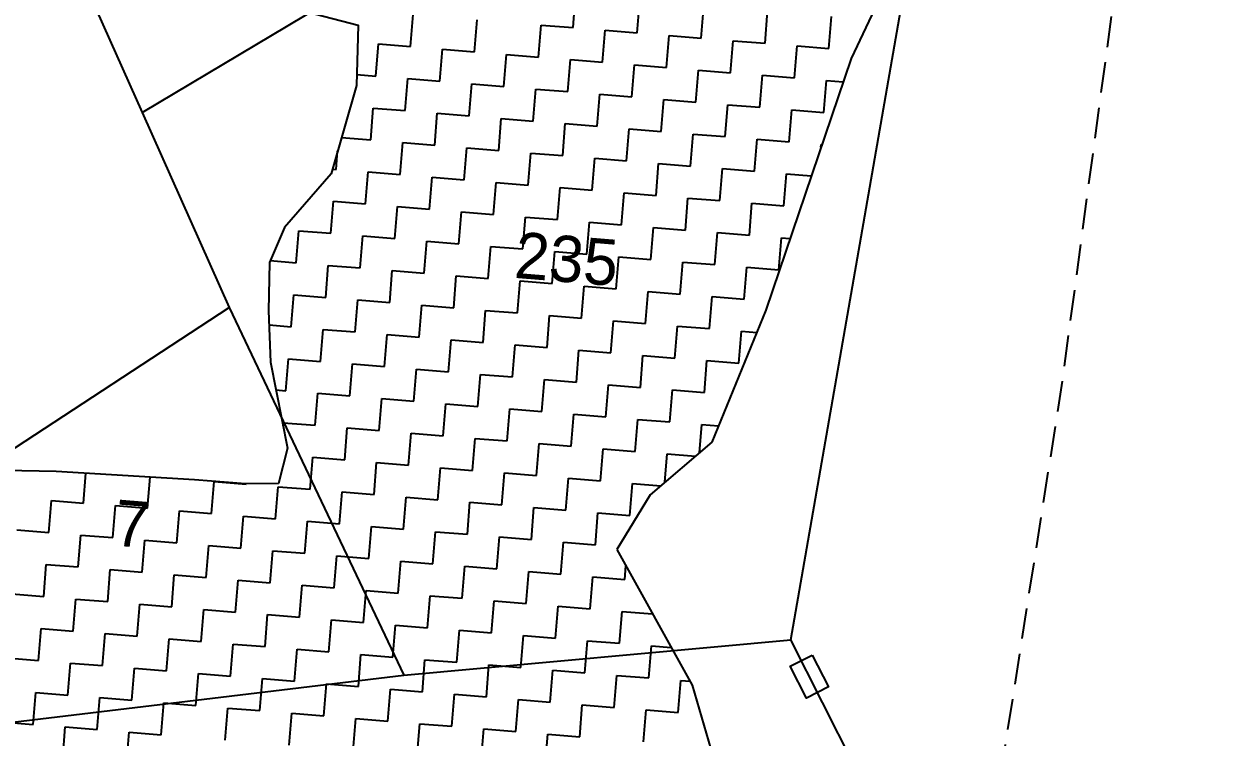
# Model space of a CAD drawing. Header units: metres. Extents: x 286589 to 288713, y 2001360 to 2004418.
# Drawn here: x 287809 to 288004.1, y 2002499.1 to 2002615.4 of the extents above; entities that cross this region are included whole.
import ezdxf
from ezdxf.enums import TextEntityAlignment as Align

# ---------------------------------------------------------------- set-up
doc = ezdxf.new("R2010")
doc.units = ezdxf.units.M
doc.header["$MEASUREMENT"] = 0
doc.linetypes.add('DASHED', pattern=[0.75, 0.5, -0.25])
for name, color, linetype in [('LINE_FOOTPATH', 1, 'DASHED'), ('POLY_HATCH', 12, 'Continuous'), ('POLY_PARCEL', 6, 'Continuous'), ('TEXT_PARCEL', 7, 'Continuous')]:
    doc.layers.add(name, color=color, linetype=linetype)
doc.styles.add('TEXT_MAP', font='')
doc.styles.get('TEXT_MAP').set_extended_font_data('Kruti Dev 050')

msp = doc.modelspace()

# ---------------------------------------------------------------- linework, layer by layer
msp.add_lwpolyline([(287937.57, 2002512.49), (287940.2, 2002507.29), (287936.6, 2002505.47), (287933.97, 2002510.67)], close=True)
at = {"layer": 'LINE_FOOTPATH', "ltscale": 10, "flags": 128}
msp.add_lwpolyline([(287978.79, 2002854.1), (287970.45, 2002769.04), (287980.82, 2002703.12), (287991, 2002651.47), (287978.23, 2002556.48), (287968.54, 2002494.69), (287965, 2002457.01), (287938.85, 2002402.82), (287912.11, 2002351.36), (287903.06, 2002315.76), (287869.98, 2002208.33), (287864.28, 2002098.75), (287848.72, 2002052.82), (287876.29, 2002022.04), (287902.22, 2001993.47), (287936.74, 2001944.37), (287946.76, 2001929.76), (287969.04, 2001878.24), (287987.01, 2001835.3), (288004.09, 2001792.92), (288002.54, 2001724.35)], dxfattribs=at)
at = {"layer": 'POLY_HATCH'}
for p, q in [((287960.91, 2002645.95), (287943.89, 2002609.82)), ((287943.89, 2002609.82), (287929.98, 2002568.75)), ((287929.98, 2002568.75), (287921.19, 2002547.2)), ((287921.19, 2002547.2), (287911.1, 2002538.64)), ((287911.1, 2002538.64), (287905.68, 2002529.7)), ((287905.68, 2002529.7), (287917.96, 2002507.6)), ((287917.96, 2002507.6), (287927.14, 2002476.37))]:
    msp.add_line(p, q, dxfattribs=at)
at = {"layer": 'POLY_HATCH', "linetype": 'Continuous'}
for p, q in [((287898.55, 2002614.83), (287898.97, 2002620.04)), ((287908.98, 2002613.98), (287909.41, 2002619.19)), ((287919.42, 2002613.13), (287919.85, 2002618.34)), ((287929.86, 2002612.27), (287930.28, 2002617.49)), ((287872.03, 2002611.74), (287872.46, 2002616.95)), ((287882.47, 2002610.88), (287882.89, 2002616.1)), ((287892.91, 2002610.03), (287893.33, 2002615.25)), ((287893.33, 2002615.25), (287898.55, 2002614.83)), ((287940.29, 2002611.42), (287940.72, 2002616.64)), ((287903.34, 2002609.18), (287903.77, 2002614.4)), ((287903.77, 2002614.4), (287908.98, 2002613.98)), ((287913.78, 2002608.33), (287914.2, 2002613.55)), ((287914.2, 2002613.55), (287919.42, 2002613.13)), ((287866.39, 2002606.94), (287866.81, 2002612.16)), ((287866.81, 2002612.16), (287872.03, 2002611.74)), ((287876.83, 2002606.09), (287877.25, 2002611.31)), ((287877.25, 2002611.31), (287882.47, 2002610.88)), ((287924.21, 2002607.48), (287924.64, 2002612.7)), ((287924.64, 2002612.7), (287929.86, 2002612.27)), ((287934.65, 2002606.63), (287935.08, 2002611.85)), ((287935.08, 2002611.85), (287940.29, 2002611.42)), ((287887.26, 2002605.24), (287887.69, 2002610.46)), ((287887.69, 2002610.46), (287892.91, 2002610.03)), ((287897.7, 2002604.39), (287898.12, 2002609.61)), ((287898.12, 2002609.61), (287903.34, 2002609.18)), ((287908.13, 2002603.54), (287908.56, 2002608.76)), ((287908.56, 2002608.76), (287913.78, 2002608.33)), ((287918.57, 2002602.69), (287919, 2002607.91)), ((287919, 2002607.91), (287924.21, 2002607.48)), ((287863.25, 2002607.2), (287866.39, 2002606.94)), ((287871.18, 2002601.3), (287871.61, 2002606.52)), ((287871.61, 2002606.52), (287876.83, 2002606.09)), ((287881.62, 2002600.45), (287882.04, 2002605.67)), ((287882.04, 2002605.67), (287887.26, 2002605.24)), ((287929.01, 2002601.84), (287929.43, 2002607.06)), ((287929.43, 2002607.06), (287934.65, 2002606.63)), ((287939.44, 2002600.99), (287939.87, 2002606.21)), ((287939.87, 2002606.21), (287942.59, 2002605.98)), ((287892.05, 2002599.6), (287892.48, 2002604.82)), ((287892.48, 2002604.82), (287897.7, 2002604.39)), ((287902.49, 2002598.75), (287902.92, 2002603.97)), ((287902.92, 2002603.97), (287908.13, 2002603.54)), ((287865.54, 2002596.51), (287865.96, 2002601.72)), ((287865.96, 2002601.72), (287871.18, 2002601.3)), ((287912.93, 2002597.9), (287913.35, 2002603.11)), ((287913.35, 2002603.11), (287918.57, 2002602.69)), ((287923.36, 2002597.05), (287923.79, 2002602.26)), ((287923.79, 2002602.26), (287929.01, 2002601.84)), ((287875.97, 2002595.66), (287876.4, 2002600.87)), ((287876.4, 2002600.87), (287881.62, 2002600.45)), ((287886.41, 2002594.8), (287886.84, 2002600.02)), ((287886.84, 2002600.02), (287892.05, 2002599.6)), ((287933.8, 2002596.19), (287934.22, 2002601.41)), ((287934.22, 2002601.41), (287939.44, 2002600.99)), ((287896.85, 2002593.95), (287897.27, 2002599.17)), ((287897.27, 2002599.17), (287902.49, 2002598.75)), ((287907.28, 2002593.1), (287907.71, 2002598.32)), ((287907.71, 2002598.32), (287912.93, 2002597.9)), ((287860.76, 2002596.9), (287865.54, 2002596.51)), ((287870.33, 2002590.86), (287870.76, 2002596.08)), ((287870.76, 2002596.08), (287875.97, 2002595.66)), ((287917.72, 2002592.25), (287918.15, 2002597.47)), ((287918.15, 2002597.47), (287923.36, 2002597.05)), ((287928.16, 2002591.4), (287928.58, 2002596.62)), ((287928.58, 2002596.62), (287933.8, 2002596.19)), ((287938.98, 2002595.34), (287939.02, 2002595.77)), ((287939.02, 2002595.77), (287939.13, 2002595.76)), ((287859.9, 2002591.71), (287860.14, 2002594.74)), ((287880.77, 2002590.01), (287881.19, 2002595.23)), ((287881.19, 2002595.23), (287886.41, 2002594.8)), ((287891.2, 2002589.16), (287891.63, 2002594.38)), ((287891.63, 2002594.38), (287896.85, 2002593.95)), ((287859.29, 2002591.76), (287859.9, 2002591.71)), ((287901.64, 2002588.31), (287902.07, 2002593.53)), ((287902.07, 2002593.53), (287907.28, 2002593.1)), ((287912.08, 2002587.46), (287912.5, 2002592.68)), ((287912.5, 2002592.68), (287917.72, 2002592.25)), ((287922.51, 2002586.61), (287922.94, 2002591.83)), ((287922.94, 2002591.83), (287928.16, 2002591.4)), ((287864.69, 2002586.07), (287865.11, 2002591.29)), ((287865.11, 2002591.29), (287870.33, 2002590.86)), ((287875.12, 2002585.22), (287875.55, 2002590.44)), ((287875.55, 2002590.44), (287880.77, 2002590.01)), ((287932.95, 2002585.76), (287933.37, 2002590.98)), ((287933.37, 2002590.98), (287937.39, 2002590.65)), ((287885.56, 2002584.37), (287885.99, 2002589.59)), ((287885.99, 2002589.59), (287891.2, 2002589.16)), ((287896, 2002583.52), (287896.42, 2002588.74)), ((287896.42, 2002588.74), (287901.64, 2002588.31)), ((287906.43, 2002582.67), (287906.86, 2002587.89)), ((287906.86, 2002587.89), (287912.08, 2002587.46)), ((287859.04, 2002581.28), (287859.47, 2002586.5)), ((287859.47, 2002586.5), (287864.69, 2002586.07)), ((287916.87, 2002581.82), (287917.29, 2002587.03)), ((287917.29, 2002587.03), (287922.51, 2002586.61)), ((287927.31, 2002580.97), (287927.73, 2002586.18)), ((287927.73, 2002586.18), (287932.95, 2002585.76)), ((287869.48, 2002580.43), (287869.91, 2002585.64)), ((287869.91, 2002585.64), (287875.12, 2002585.22)), ((287879.92, 2002579.58), (287880.34, 2002584.79)), ((287880.34, 2002584.79), (287885.56, 2002584.37)), ((287890.35, 2002578.73), (287890.78, 2002583.94)), ((287890.78, 2002583.94), (287896, 2002583.52)), ((287900.79, 2002577.87), (287901.21, 2002583.09)), ((287901.21, 2002583.09), (287906.43, 2002582.67)), ((287911.23, 2002577.02), (287911.65, 2002582.24)), ((287911.65, 2002582.24), (287916.87, 2002581.82)), ((287853.4, 2002576.48), (287853.83, 2002581.7)), ((287853.83, 2002581.7), (287859.04, 2002581.28)), ((287863.84, 2002575.63), (287864.26, 2002580.85)), ((287864.26, 2002580.85), (287869.48, 2002580.43)), ((287874.27, 2002574.78), (287874.7, 2002580)), ((287874.7, 2002580), (287879.92, 2002579.58)), ((287921.66, 2002576.17), (287922.09, 2002581.39)), ((287922.09, 2002581.39), (287927.31, 2002580.97)), ((287932.1, 2002575.32), (287932.52, 2002580.54)), ((287932.52, 2002580.54), (287933.93, 2002580.43)), ((287884.71, 2002573.93), (287885.14, 2002579.15)), ((287885.14, 2002579.15), (287890.35, 2002578.73)), ((287895.15, 2002573.08), (287895.57, 2002578.3)), ((287895.57, 2002578.3), (287900.79, 2002577.87)), ((287849.15, 2002576.83), (287853.4, 2002576.48)), ((287858.19, 2002570.84), (287858.62, 2002576.06)), ((287858.62, 2002576.06), (287863.84, 2002575.63)), ((287905.58, 2002572.23), (287906.01, 2002577.45)), ((287906.01, 2002577.45), (287911.23, 2002577.02)), ((287916.02, 2002571.38), (287916.44, 2002576.6)), ((287916.44, 2002576.6), (287921.66, 2002576.17)), ((287868.63, 2002569.99), (287869.06, 2002575.21)), ((287869.06, 2002575.21), (287874.27, 2002574.78)), ((287879.07, 2002569.14), (287879.49, 2002574.36)), ((287879.49, 2002574.36), (287884.71, 2002573.93)), ((287926.45, 2002570.53), (287926.88, 2002575.75)), ((287926.88, 2002575.75), (287932.1, 2002575.32)), ((287889.5, 2002568.29), (287889.93, 2002573.51)), ((287889.93, 2002573.51), (287895.15, 2002573.08)), ((287899.94, 2002567.44), (287900.36, 2002572.66)), ((287900.36, 2002572.66), (287905.58, 2002572.23)), ((287852.55, 2002566.05), (287852.98, 2002571.27)), ((287852.98, 2002571.27), (287858.19, 2002570.84)), ((287862.99, 2002565.2), (287863.41, 2002570.42)), ((287863.41, 2002570.42), (287868.63, 2002569.99)), ((287910.37, 2002566.59), (287910.8, 2002571.81)), ((287910.8, 2002571.81), (287916.02, 2002571.38)), ((287920.81, 2002565.74), (287921.24, 2002570.96)), ((287921.24, 2002570.96), (287926.45, 2002570.53)), ((287873.42, 2002564.35), (287873.85, 2002569.57)), ((287873.85, 2002569.57), (287879.07, 2002569.14)), ((287883.86, 2002563.5), (287884.28, 2002568.71)), ((287884.28, 2002568.71), (287889.5, 2002568.29)), ((287848.95, 2002566.34), (287852.55, 2002566.05)), ((287894.3, 2002562.65), (287894.72, 2002567.86)), ((287894.72, 2002567.86), (287899.94, 2002567.44)), ((287904.73, 2002561.79), (287905.16, 2002567.01)), ((287905.16, 2002567.01), (287910.37, 2002566.59)), ((287857.34, 2002560.4), (287857.77, 2002565.62)), ((287857.77, 2002565.62), (287862.99, 2002565.2)), ((287867.78, 2002559.55), (287868.2, 2002564.77)), ((287868.2, 2002564.77), (287873.42, 2002564.35)), ((287915.17, 2002560.94), (287915.59, 2002566.16)), ((287915.59, 2002566.16), (287920.81, 2002565.74)), ((287925.6, 2002560.09), (287926.03, 2002565.31)), ((287926.03, 2002565.31), (287928.5, 2002565.11)), ((287878.22, 2002558.7), (287878.64, 2002563.92)), ((287878.64, 2002563.92), (287883.86, 2002563.5)), ((287888.65, 2002557.85), (287889.08, 2002563.07)), ((287889.08, 2002563.07), (287894.3, 2002562.65)), ((287851.7, 2002555.61), (287852.13, 2002560.83)), ((287852.13, 2002560.83), (287857.34, 2002560.4)), ((287899.09, 2002557), (287899.51, 2002562.22)), ((287899.51, 2002562.22), (287904.73, 2002561.79)), ((287909.52, 2002556.15), (287909.95, 2002561.37)), ((287909.95, 2002561.37), (287915.17, 2002560.94)), ((287919.96, 2002555.3), (287920.39, 2002560.52)), ((287920.39, 2002560.52), (287925.6, 2002560.09)), ((287862.14, 2002554.76), (287862.56, 2002559.98)), ((287862.56, 2002559.98), (287867.78, 2002559.55)), ((287872.57, 2002553.91), (287873, 2002559.13)), ((287873, 2002559.13), (287878.22, 2002558.7)), ((287883.01, 2002553.06), (287883.43, 2002558.28)), ((287883.43, 2002558.28), (287888.65, 2002557.85)), ((287893.44, 2002552.21), (287893.87, 2002557.43)), ((287893.87, 2002557.43), (287899.09, 2002557)), ((287903.88, 2002551.36), (287904.31, 2002556.58)), ((287904.31, 2002556.58), (287909.52, 2002556.15)), ((287850.07, 2002555.74), (287851.7, 2002555.61)), ((287856.49, 2002549.97), (287856.92, 2002555.19)), ((287856.92, 2002555.19), (287862.14, 2002554.76)), ((287914.32, 2002550.51), (287914.74, 2002555.73)), ((287914.74, 2002555.73), (287919.96, 2002555.3)), ((287866.93, 2002549.12), (287867.35, 2002554.34)), ((287867.35, 2002554.34), (287872.57, 2002553.91)), ((287877.37, 2002548.27), (287877.79, 2002553.49)), ((287877.79, 2002553.49), (287883.01, 2002553.06)), ((287887.8, 2002547.42), (287888.23, 2002552.63)), ((287888.23, 2002552.63), (287893.44, 2002552.21)), ((287898.24, 2002546.57), (287898.66, 2002551.78)), ((287898.66, 2002551.78), (287903.88, 2002551.36)), ((287908.67, 2002545.72), (287909.1, 2002550.93)), ((287909.1, 2002550.93), (287914.32, 2002550.51)), ((287851.24, 2002549.91), (287851.27, 2002550.39)), ((287851.27, 2002550.39), (287856.49, 2002549.97)), ((287861.29, 2002544.33), (287861.71, 2002549.54)), ((287861.71, 2002549.54), (287866.93, 2002549.12)), ((287919.16, 2002545.47), (287919.54, 2002550.08)), ((287919.54, 2002550.08), (287922.27, 2002549.86)), ((287871.72, 2002543.47), (287872.15, 2002548.69)), ((287872.15, 2002548.69), (287877.37, 2002548.27)), ((287882.16, 2002542.62), (287882.58, 2002547.84)), ((287882.58, 2002547.84), (287887.8, 2002547.42)), ((287892.59, 2002541.77), (287893.02, 2002546.99)), ((287893.02, 2002546.99), (287898.24, 2002546.57)), ((287903.03, 2002540.92), (287903.46, 2002546.14)), ((287903.46, 2002546.14), (287908.67, 2002545.72)), ((287913.52, 2002540.69), (287913.89, 2002545.29)), ((287913.89, 2002545.29), (287918.5, 2002544.91)), ((287855.64, 2002539.53), (287856.07, 2002544.75)), ((287856.07, 2002544.75), (287861.29, 2002544.33)), ((287866.08, 2002538.68), (287866.5, 2002543.9)), ((287866.5, 2002543.9), (287871.72, 2002543.47)), ((287876.51, 2002537.83), (287876.94, 2002543.05)), ((287876.94, 2002543.05), (287882.16, 2002542.62)), ((287818.69, 2002537.29), (287819.09, 2002542.14)), ((287829.13, 2002536.44), (287829.54, 2002541.51)), ((287886.95, 2002536.98), (287887.38, 2002542.2)), ((287887.38, 2002542.2), (287892.59, 2002541.77)), ((287897.39, 2002536.13), (287897.81, 2002541.35)), ((287897.81, 2002541.35), (287903.03, 2002540.92)), ((287839.56, 2002535.59), (287839.99, 2002540.81)), ((287839.99, 2002540.81), (287845.21, 2002540.38)), ((287845.21, 2002540.38), (287845.21, 2002540.41)), ((287850, 2002534.74), (287850.42, 2002539.96)), ((287850.42, 2002539.96), (287855.64, 2002539.53)), ((287860.43, 2002533.89), (287860.86, 2002539.11)), ((287860.86, 2002539.11), (287866.08, 2002538.68)), ((287907.82, 2002535.28), (287908.25, 2002540.5)), ((287908.25, 2002540.5), (287912.85, 2002540.12)), ((287813.05, 2002532.5), (287813.47, 2002537.72)), ((287813.47, 2002537.72), (287818.69, 2002537.29)), ((287870.87, 2002533.04), (287871.3, 2002538.26)), ((287871.3, 2002538.26), (287876.51, 2002537.83)), ((287881.31, 2002532.19), (287881.73, 2002537.41)), ((287881.73, 2002537.41), (287886.95, 2002536.98)), ((287823.48, 2002531.65), (287823.91, 2002536.87)), ((287823.91, 2002536.87), (287829.13, 2002536.44)), ((287833.92, 2002530.8), (287834.34, 2002536.02)), ((287834.34, 2002536.02), (287839.56, 2002535.59)), ((287844.36, 2002529.95), (287844.78, 2002535.17)), ((287844.78, 2002535.17), (287850, 2002534.74)), ((287891.74, 2002531.34), (287892.17, 2002536.56)), ((287892.17, 2002536.56), (287897.39, 2002536.13)), ((287902.18, 2002530.49), (287902.6, 2002535.7)), ((287902.6, 2002535.7), (287907.82, 2002535.28)), ((287854.79, 2002529.1), (287855.22, 2002534.31)), ((287855.22, 2002534.31), (287860.43, 2002533.89)), ((287865.23, 2002528.25), (287865.65, 2002533.46)), ((287865.65, 2002533.46), (287870.87, 2002533.04)), ((287807.83, 2002532.92), (287813.05, 2002532.5)), ((287817.84, 2002526.86), (287818.26, 2002532.07)), ((287818.26, 2002532.07), (287823.48, 2002531.65)), ((287828.28, 2002526), (287828.7, 2002531.22)), ((287828.7, 2002531.22), (287833.92, 2002530.8)), ((287875.66, 2002527.39), (287876.09, 2002532.61)), ((287876.09, 2002532.61), (287881.31, 2002532.19)), ((287886.1, 2002526.54), (287886.53, 2002531.76)), ((287886.53, 2002531.76), (287891.74, 2002531.34)), ((287838.71, 2002525.15), (287839.14, 2002530.37)), ((287839.14, 2002530.37), (287844.36, 2002529.95)), ((287849.15, 2002524.3), (287849.57, 2002529.52)), ((287849.57, 2002529.52), (287854.79, 2002529.1)), ((287896.54, 2002525.69), (287896.96, 2002530.91)), ((287896.96, 2002530.91), (287902.18, 2002530.49)), ((287812.2, 2002522.06), (287812.62, 2002527.28)), ((287812.62, 2002527.28), (287817.84, 2002526.86)), ((287859.58, 2002523.45), (287860.01, 2002528.67)), ((287860.01, 2002528.67), (287865.23, 2002528.25)), ((287870.02, 2002522.6), (287870.45, 2002527.82)), ((287870.45, 2002527.82), (287875.66, 2002527.39)), ((287822.63, 2002521.21), (287823.06, 2002526.43)), ((287823.06, 2002526.43), (287828.28, 2002526)), ((287833.07, 2002520.36), (287833.49, 2002525.58)), ((287833.49, 2002525.58), (287838.71, 2002525.15)), ((287880.46, 2002521.75), (287880.88, 2002526.97)), ((287880.88, 2002526.97), (287886.1, 2002526.54)), ((287890.89, 2002520.9), (287891.32, 2002526.12)), ((287891.32, 2002526.12), (287896.54, 2002525.69)), ((287906.97, 2002524.84), (287907.15, 2002527.06)), ((287843.5, 2002519.51), (287843.93, 2002524.73)), ((287843.93, 2002524.73), (287849.15, 2002524.3)), ((287853.94, 2002518.66), (287854.37, 2002523.88)), ((287854.37, 2002523.88), (287859.58, 2002523.45)), ((287901.33, 2002520.05), (287901.75, 2002525.27)), ((287901.75, 2002525.27), (287906.97, 2002524.84)), ((287806.98, 2002522.49), (287812.2, 2002522.06)), ((287816.99, 2002516.42), (287817.41, 2002521.64)), ((287817.41, 2002521.64), (287822.63, 2002521.21)), ((287864.38, 2002517.81), (287864.8, 2002523.03)), ((287864.8, 2002523.03), (287870.02, 2002522.6)), ((287874.81, 2002516.96), (287875.24, 2002522.18)), ((287875.24, 2002522.18), (287880.46, 2002521.75)), ((287827.42, 2002515.57), (287827.85, 2002520.79)), ((287827.85, 2002520.79), (287833.07, 2002520.36)), ((287837.86, 2002514.72), (287838.29, 2002519.94)), ((287838.29, 2002519.94), (287843.5, 2002519.51)), ((287885.25, 2002516.11), (287885.67, 2002521.33)), ((287885.67, 2002521.33), (287890.89, 2002520.9)), ((287895.69, 2002515.26), (287896.11, 2002520.48)), ((287896.11, 2002520.48), (287901.33, 2002520.05)), ((287906.12, 2002514.41), (287906.55, 2002519.62)), ((287906.55, 2002519.62), (287911.51, 2002519.22)), ((287848.3, 2002513.87), (287848.72, 2002519.09)), ((287848.72, 2002519.09), (287853.94, 2002518.66)), ((287858.73, 2002513.02), (287859.16, 2002518.23)), ((287859.16, 2002518.23), (287864.38, 2002517.81)), ((287811.35, 2002511.63), (287811.77, 2002516.84)), ((287811.77, 2002516.84), (287816.99, 2002516.42)), ((287821.78, 2002510.78), (287822.21, 2002515.99)), ((287822.21, 2002515.99), (287827.42, 2002515.57)), ((287869.17, 2002512.17), (287869.59, 2002517.38)), ((287869.59, 2002517.38), (287874.81, 2002516.96)), ((287879.61, 2002511.32), (287880.03, 2002516.53)), ((287880.03, 2002516.53), (287885.25, 2002516.11)), ((287890.04, 2002510.46), (287890.47, 2002515.68)), ((287890.47, 2002515.68), (287895.69, 2002515.26)), ((287832.22, 2002509.93), (287832.64, 2002515.14)), ((287832.64, 2002515.14), (287837.86, 2002514.72)), ((287842.65, 2002509.07), (287843.08, 2002514.29)), ((287843.08, 2002514.29), (287848.3, 2002513.87)), ((287900.48, 2002509.61), (287900.9, 2002514.83)), ((287900.9, 2002514.83), (287906.12, 2002514.41)), ((287910.91, 2002508.76), (287911.34, 2002513.98)), ((287911.34, 2002513.98), (287914.56, 2002513.72)), ((287806.13, 2002512.05), (287811.35, 2002511.63)), ((287853.09, 2002508.22), (287853.52, 2002513.44)), ((287853.52, 2002513.44), (287858.73, 2002513.02)), ((287863.53, 2002507.37), (287863.95, 2002512.59)), ((287863.95, 2002512.59), (287869.17, 2002512.17)), ((287873.96, 2002506.52), (287874.39, 2002511.74)), ((287874.39, 2002511.74), (287879.61, 2002511.32)), ((287816.14, 2002505.98), (287816.56, 2002511.2)), ((287816.56, 2002511.2), (287821.78, 2002510.78)), ((287826.57, 2002505.13), (287827, 2002510.35)), ((287827, 2002510.35), (287832.22, 2002509.93)), ((287884.4, 2002505.67), (287884.82, 2002510.89)), ((287884.82, 2002510.89), (287890.04, 2002510.46)), ((287894.83, 2002504.82), (287895.26, 2002510.04)), ((287895.26, 2002510.04), (287900.48, 2002509.61)), ((287837.01, 2002504.28), (287837.44, 2002509.5)), ((287837.44, 2002509.5), (287842.65, 2002509.07)), ((287847.45, 2002503.43), (287847.87, 2002508.65)), ((287847.87, 2002508.65), (287853.09, 2002508.22)), ((287857.88, 2002502.58), (287858.31, 2002507.8)), ((287858.31, 2002507.8), (287863.53, 2002507.37)), ((287905.27, 2002503.97), (287905.7, 2002509.19)), ((287905.7, 2002509.19), (287910.91, 2002508.76)), ((287915.71, 2002503.12), (287916.13, 2002508.34)), ((287916.13, 2002508.34), (287917.62, 2002508.22)), ((287810.49, 2002501.19), (287810.92, 2002506.41)), ((287810.92, 2002506.41), (287816.14, 2002505.98)), ((287868.32, 2002501.73), (287868.74, 2002506.95)), ((287868.74, 2002506.95), (287873.96, 2002506.52)), ((287878.76, 2002500.88), (287879.18, 2002506.1)), ((287879.18, 2002506.1), (287884.4, 2002505.67)), ((287820.93, 2002500.34), (287821.36, 2002505.56)), ((287821.36, 2002505.56), (287826.57, 2002505.13)), ((287831.37, 2002499.49), (287831.79, 2002504.71)), ((287831.79, 2002504.71), (287837.01, 2002504.28)), ((287889.19, 2002500.03), (287889.62, 2002505.25)), ((287889.62, 2002505.25), (287894.83, 2002504.82)), ((287899.63, 2002499.18), (287900.05, 2002504.4)), ((287900.05, 2002504.4), (287905.27, 2002503.97)), ((287841.8, 2002498.64), (287842.23, 2002503.86)), ((287842.23, 2002503.86), (287847.45, 2002503.43)), ((287852.24, 2002497.79), (287852.66, 2002503.01)), ((287852.66, 2002503.01), (287857.88, 2002502.58)), ((287862.68, 2002496.94), (287863.1, 2002502.16)), ((287863.1, 2002502.16), (287868.32, 2002501.73)), ((287910.06, 2002498.33), (287910.49, 2002503.55)), ((287910.49, 2002503.55), (287915.71, 2002503.12)), ((287805.28, 2002501.62), (287810.49, 2002501.19)), ((287815.29, 2002495.55), (287815.71, 2002500.77)), ((287815.71, 2002500.77), (287820.93, 2002500.34)), ((287873.11, 2002496.09), (287873.54, 2002501.3)), ((287873.54, 2002501.3), (287878.76, 2002500.88)), ((287883.55, 2002495.24), (287883.97, 2002500.45)), ((287883.97, 2002500.45), (287889.19, 2002500.03)), ((287825.72, 2002494.7), (287826.15, 2002499.91)), ((287826.15, 2002499.91), (287831.37, 2002499.49)), ((287893.98, 2002494.39), (287894.41, 2002499.6)), ((287894.41, 2002499.6), (287899.63, 2002499.18))]:
    msp.add_line(p, q, dxfattribs=at)
at = {"layer": 'POLY_HATCH'}
msp.add_lwpolyline([(287852.41, 2002618.1), (287863.5, 2002615.22), (287863.19, 2002605.4), (287859.06, 2002590.97), (287851.45, 2002582.23), (287849.02, 2002576.52), (287848.87, 2002568.66), (287849.17, 2002560.26), (287851.97, 2002546.25), (287850.51, 2002540.46), (287845.09, 2002540.41), (287836.77, 2002541.08), (287814.21, 2002542.43), (287805.85, 2002542.62)], dxfattribs=at)
at = {"layer": 'POLY_PARCEL'}
for p, q in [((287828.23, 2002600.99), (287950.32, 2002674.01)), ((287934.06, 2002514.97), (287958.48, 2002654.75)), ((287811.68, 2002638.1), (287828.23, 2002600.99)), ((287828.23, 2002600.99), (287842.42, 2002569.16)), ((287788.89, 2002534.16), (287842.42, 2002569.16)), ((287842.42, 2002569.16), (287870.95, 2002509.22)), ((287870.95, 2002509.22), (287934.06, 2002514.97)), ((287951.82, 2002479.87), (287934.06, 2002514.97)), ((287797.52, 2002500.42), (287870.95, 2002509.22))]:
    msp.add_line(p, q, dxfattribs=at)

# ---------------------------------------------------------------- texts
at = {"layer": 'TEXT_PARCEL', "style": 'TEXT_MAP'}
for s, height, p in [('235', 7.539, (287897.19, 2002573.35)), ('7', 7.54, (287826.3, 2002530.14))]:
    msp.add_text(s, height=height, rotation=355.34, dxfattribs=at).set_placement(p, align=Align.CENTER)

doc.saveas('drawing.dxf')
